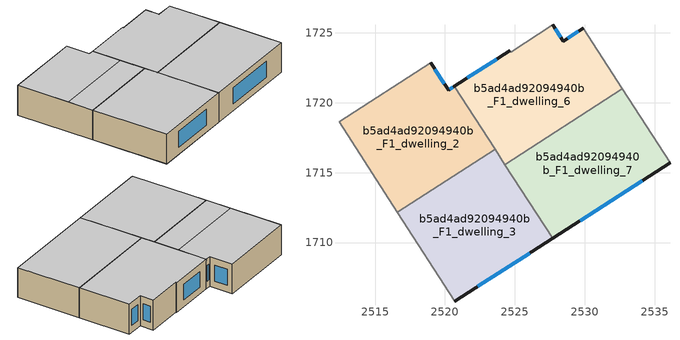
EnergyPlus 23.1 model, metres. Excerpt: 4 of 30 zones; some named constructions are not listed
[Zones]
b5ad4ad92094940b_F1_dwelling_2
 floor to b5ad4ad92094940b_F0_dwelling_2 (EU_floor_Construction): 2520.67,1721.17 2523.58,1716.67 2516.6,1712.16 2512.42,1718.63 2518.98,1722.87 2520.25,1720.9 z3
 wall outside (EU_wall_Construction): 2520.67,1721.17 2520.25,1720.9 2518.98,1722.87 z3:6
 wall adiabatic (EU_wall_Construction): 2512.42,1718.63 2516.6,1712.16 z3:6
 wall to b5ad4ad92094940b_F1_dwelling_1 (EU_wall_Construction): 2518.98,1722.87 2512.42,1718.63 z3:6
 wall to b5ad4ad92094940b_F1_dwelling_3 (EU_wall_Construction): 2516.6,1712.16 2523.58,1716.67 z3:6
 wall to b5ad4ad92094940b_F1_dwelling_6 (EU_wall_Construction): 2523.58,1716.67 2520.67,1721.17 z3:6
 window (EU_Window_Construction): 2519.96,1721.37 2519.28,1722.41 / 2520.57,1721.11 2520.35,1720.97 z3.7:5.3
 ceiling to b5ad4ad92094940b_F2_dwelling_1 (EU_floor_Construction): 2522.21,1718.79 2520.67,1721.17 2520.25,1720.9 2518.98,1722.87 2512.42,1718.63 2515.23,1714.28 z6
 ceiling to b5ad4ad92094940b_F2_dwelling_2 (EU_floor_Construction): 2523.58,1716.67 2522.21,1718.79 2515.23,1714.28 2516.6,1712.16 z6
b5ad4ad92094940b_F1_dwelling_3
 floor to b5ad4ad92094940b_F0_dwelling_3 (EU_floor_Construction): 2523.58,1716.67 2527.69,1710.3 2520.7,1705.81 2516.6,1712.16 z3
 wall outside (EU_wall_Construction): 2520.7,1705.81 2527.69,1710.3 z3:6
 wall adiabatic (EU_wall_Construction): 2516.6,1712.16 2520.7,1705.81 z3:6
 wall to b5ad4ad92094940b_F1_dwelling_7 (EU_wall_Construction): 2527.69,1710.3 2524.28,1715.58 z3:6
 wall to b5ad4ad92094940b_F1_dwelling_6 (EU_wall_Construction): 2524.28,1715.58 2523.58,1716.67 z3:6
 window (EU_Window_Construction): 2522.34,1706.87 2526.05,1709.25 z3.7:5.3
 ceiling to b5ad4ad92094940b_F2_dwelling_2 (EU_floor_Construction): 2527.69,1710.3 2523.58,1716.67 2516.6,1712.16 2520.7,1705.81 z6
b5ad4ad92094940b_F1_dwelling_6
 floor to b5ad4ad92094940b_F0_dwelling_6 (EU_floor_Construction): 2529.87,1725.31 2532.67,1721 2524.28,1715.58 2520.67,1721.17 2524.63,1723.72 2524.7,1723.62 2527.71,1725.57 2528.46,1724.42 z3
 wall outside (EU_wall_Construction): 2524.63,1723.72 2520.67,1721.17 / 2529.87,1725.31 2528.46,1724.42 2527.71,1725.57 z3:6
 wall adiabatic (EU_wall_Construction): 2532.67,1721 2529.87,1725.31 z3:6
 wall to b5ad4ad92094940b_F1_dwelling_5 (EU_wall_Construction): 2527.71,1725.57 2524.7,1723.62 2524.63,1723.72 z3:6
 wall to b5ad4ad92094940b_F1_dwelling_7 (EU_wall_Construction): 2524.28,1715.58 2532.67,1721 z3:6
 window (EU_Window_Construction): 2523.7,1723.12 2521.6,1721.77 / 2528.29,1724.69 2527.89,1725.3 / 2529.54,1725.1 2528.79,1724.63 z3.7:5.3
 ceiling to b5ad4ad92094940b_F2_dwelling_5 (EU_floor_Construction): 2532.67,1721 2529.87,1725.31 2528.46,1724.42 2527.71,1725.57 2524.7,1723.62 2524.63,1723.72 2520.67,1721.17 2524.28,1715.58 z6
b5ad4ad92094940b_F1_dwelling_7
 floor to b5ad4ad92094940b_F0_dwelling_7 (EU_floor_Construction): 2532.67,1721 2536.09,1715.7 2527.69,1710.3 2524.28,1715.58 z3
 wall outside (EU_wall_Construction): 2527.69,1710.3 2536.09,1715.7 z3:6
 wall adiabatic (EU_wall_Construction): 2536.09,1715.7 2532.67,1721 z3:6
 window (EU_Window_Construction): 2529.66,1711.57 2534.12,1714.43 z3.7:5.3
 ceiling to b5ad4ad92094940b_F2_dwelling_6 (EU_floor_Construction): 2536.09,1715.7 2532.67,1721 2524.28,1715.58 2527.69,1710.3 z6
[HVACTEMPLATE:THERMOSTAT] Constant Heating Setpoint=20; Constant Cooling Setpoint=50
EU_HeatOnly_b5ad4ad92094940b_F0_dwelling_0; EU_HeatOnly_b5ad4ad92094940b_F0_dwelling_1; EU_HeatOnly_b5ad4ad92094940b_F0_dwelling_2; EU_HeatOnly_b5ad4ad92094940b_F0_dwelling_3; EU_HeatOnly_b5ad4ad92094940b_F0_dwelling_4; EU_HeatOnly_b5ad4ad92094940b_F0_dwelling_5; EU_HeatOnly_b5ad4ad92094940b_F0_dwelling_6; EU_HeatOnly_b5ad4ad92094940b_F0_dwelling_7; EU_HeatOnly_b5ad4ad92094940b_F1_dwelling_0; EU_HeatOnly_b5ad4ad92094940b_F1_dwelling_1; EU_HeatOnly_b5ad4ad92094940b_F1_dwelling_2; EU_HeatOnly_b5ad4ad92094940b_F1_dwelling_3; EU_HeatOnly_b5ad4ad92094940b_F1_dwelling_4; EU_HeatOnly_b5ad4ad92094940b_F1_dwelling_5; EU_HeatOnly_b5ad4ad92094940b_F1_dwelling_6; EU_HeatOnly_b5ad4ad92094940b_F1_dwelling_7; EU_HeatOnly_b5ad4ad92094940b_F2_dwelling_0; EU_HeatOnly_b5ad4ad92094940b_F2_dwelling_1; EU_HeatOnly_b5ad4ad92094940b_F2_dwelling_2; EU_HeatOnly_b5ad4ad92094940b_F2_dwelling_3; EU_HeatOnly_b5ad4ad92094940b_F2_dwelling_4; EU_HeatOnly_b5ad4ad92094940b_F2_dwelling_5; EU_HeatOnly_b5ad4ad92094940b_F2_dwelling_6; EU_HeatOnly_b5ad4ad92094940b_F3_dwelling_0; EU_HeatOnly_b5ad4ad92094940b_F3_dwelling_1; EU_HeatOnly_b5ad4ad92094940b_F3_dwelling_2; EU_HeatOnly_b5ad4ad92094940b_F3_dwelling_3; EU_HeatOnly_b5ad4ad92094940b_F3_dwelling_4; EU_HeatOnly_b5ad4ad92094940b_F3_dwelling_5; EU_HeatOnly_b5ad4ad92094940b_F3_dwelling_6
[SCHEDULE:CONSTANT]
Name | Hourly Value
EU_AlwaysOn | 1
EU_CoolingOff | 0
[SCHEDULE:FILE] Column Number=1; Rows to Skip at Top=0; Number of Hours of Data=8760; Column Separator=Comma; Interpolate to Timestep=No; Minutes per Item=60; Adjust Schedule for Daylight Savings=Yes
Name | File
EU_Step8_GainSchedule_b5ad4ad92094940b_F2_dwelling_1_f000 | ../../schedules/b5ad4ad92094940b/b5ad4ad92094940b_F2_dwelling_1_f000_gain.csv
EU_Step8_GainSchedule_b5ad4ad92094940b_F2_dwelling_2_f000 | ../../schedules/b5ad4ad92094940b/b5ad4ad92094940b_F2_dwelling_2_f000_gain.csv
EU_Step8_GainSchedule_b5ad4ad92094940b_F2_dwelling_3_f000 | ../../schedules/b5ad4ad92094940b/b5ad4ad92094940b_F2_dwelling_3_f000_gain.csv
EU_Step8_GainSchedule_b5ad4ad92094940b_F2_dwelling_4_f000 | ../../schedules/b5ad4ad92094940b/b5ad4ad92094940b_F2_dwelling_4_f000_gain.csv
EU_Step8_GainSchedule_b5ad4ad92094940b_F2_dwelling_5_f000 | ../../schedules/b5ad4ad92094940b/b5ad4ad92094940b_F2_dwelling_5_f000_gain.csv
EU_Step8_GainSchedule_b5ad4ad92094940b_F2_dwelling_6_f000 | ../../schedules/b5ad4ad92094940b/b5ad4ad92094940b_F2_dwelling_6_f000_gain.csv
EU_Step8_GainSchedule_b5ad4ad92094940b_F3_dwelling_0_f000 | ../../schedules/b5ad4ad92094940b/b5ad4ad92094940b_F3_dwelling_0_f000_gain.csv
EU_Step8_GainSchedule_b5ad4ad92094940b_F3_dwelling_1_f000 | ../../schedules/b5ad4ad92094940b/b5ad4ad92094940b_F3_dwelling_1_f000_gain.csv
EU_Step8_GainSchedule_b5ad4ad92094940b_F3_dwelling_2_f000 | ../../schedules/b5ad4ad92094940b/b5ad4ad92094940b_F3_dwelling_2_f000_gain.csv
EU_Step8_GainSchedule_b5ad4ad92094940b_F3_dwelling_3_f000 | ../../schedules/b5ad4ad92094940b/b5ad4ad92094940b_F3_dwelling_3_f000_gain.csv
EU_Step8_GainSchedule_b5ad4ad92094940b_F3_dwelling_4_f000 | ../../schedules/b5ad4ad92094940b/b5ad4ad92094940b_F3_dwelling_4_f000_gain.csv
EU_Step8_GainSchedule_b5ad4ad92094940b_F3_dwelling_5_f000 | ../../schedules/b5ad4ad92094940b/b5ad4ad92094940b_F3_dwelling_5_f000_gain.csv
EU_Step8_GainSchedule_b5ad4ad92094940b_F3_dwelling_6_f000 | ../../schedules/b5ad4ad92094940b/b5ad4ad92094940b_F3_dwelling_6_f000_gain.csv
